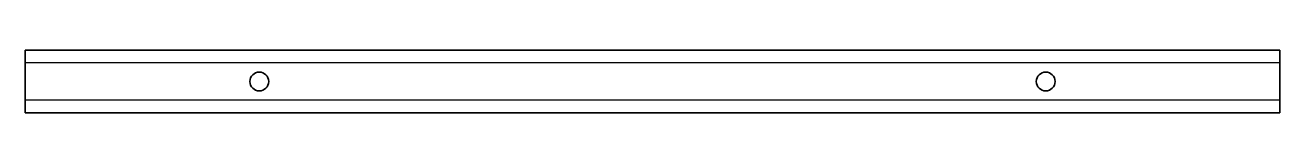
# Model space of a CAD drawing. Header units: inches. Extents: x 0 to 600, y 0 to 30.
import ezdxf

# ---------------------------------------------------------------- set-up
doc = ezdxf.new("R2010")
doc.units = ezdxf.units.IN
doc.header["$MEASUREMENT"] = 0
doc.layers.add('SIMUMAK Visible (ISO)', color=7, linetype='Continuous', lineweight=35)
doc.layers.add('SIMUMAK Visible Narrow (ISO)', color=7, linetype='Continuous', lineweight=25)

# ---------------------------------------------------------------- blocks, each defined once
blk = doc.blocks.new('ISO 30x30x3 00000001_Sheet_4_2894C 30x30x3mm')
at = {"layer": 'SIMUMAK Visible (ISO)'}
for p, q in [((-300, 9), (-300, 15)), ((300, 15), (-300, 15)), ((300, 9), (300, 15)), ((-300, 9), (-300, -9)), ((300, 9), (300, -9)), ((-300, -15), (-300, -9)), ((300, -15), (300, -9)), ((300, -15), (-300, -15))]:
    blk.add_line(p, q, dxfattribs=at)
for centre in [(-188, 0), (188, 0)]:
    blk.add_circle(centre, 4.5, dxfattribs=at)
at = {"layer": 'SIMUMAK Visible Narrow (ISO)'}
for p, q in [((300, 9), (-300, 9)), ((300, -9), (-300, -9))]:
    blk.add_line(p, q, dxfattribs=at)

msp = doc.modelspace()

# ---------------------------------------------------------------- block references
msp.add_blockref('ISO 30x30x3 00000001_Sheet_4_2894C 30x30x3mm', (300, 15))

doc.saveas('drawing.dxf')
